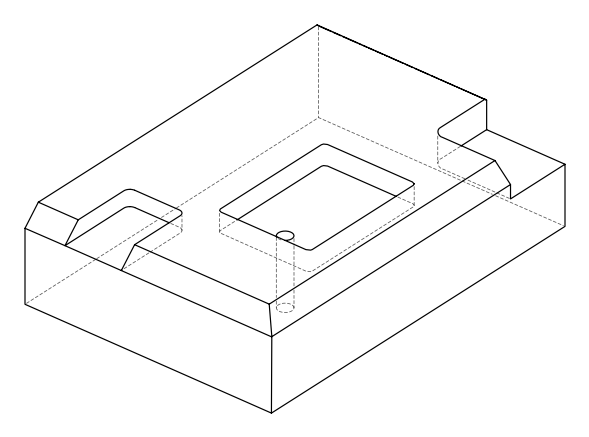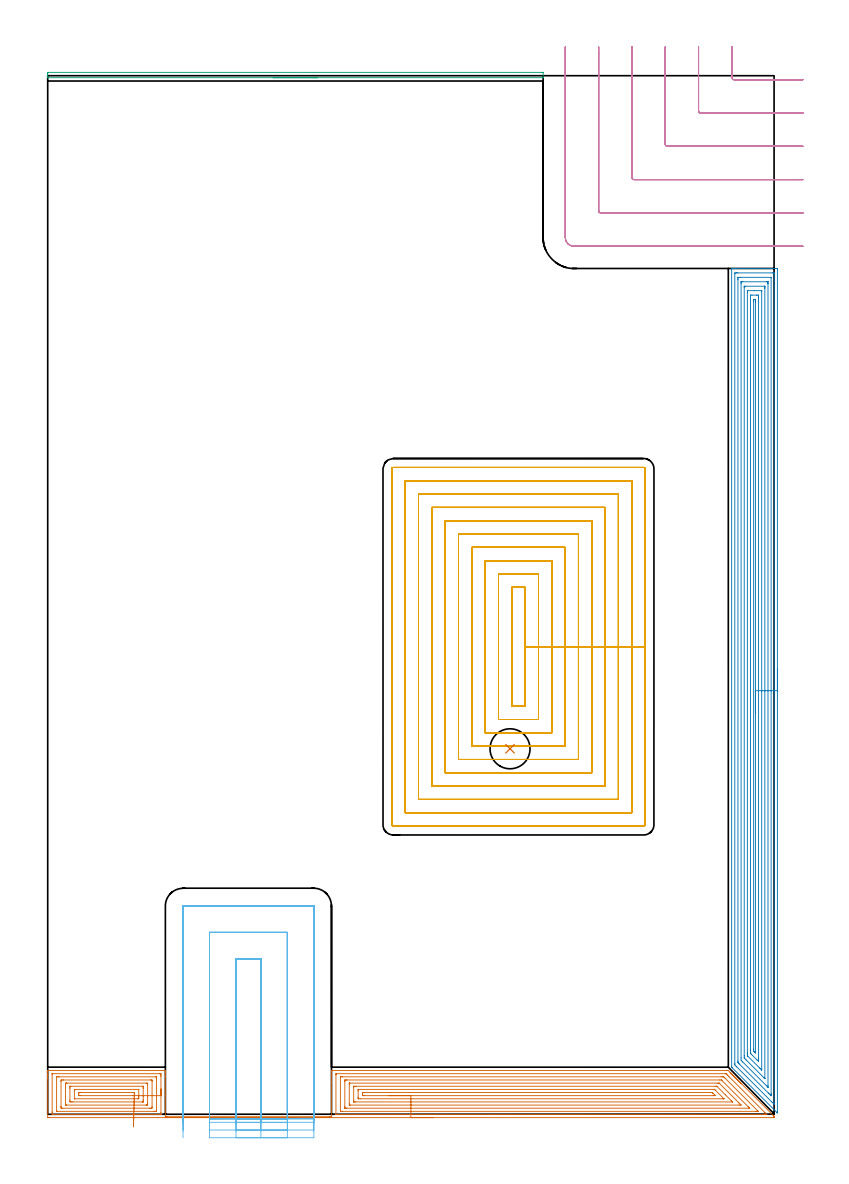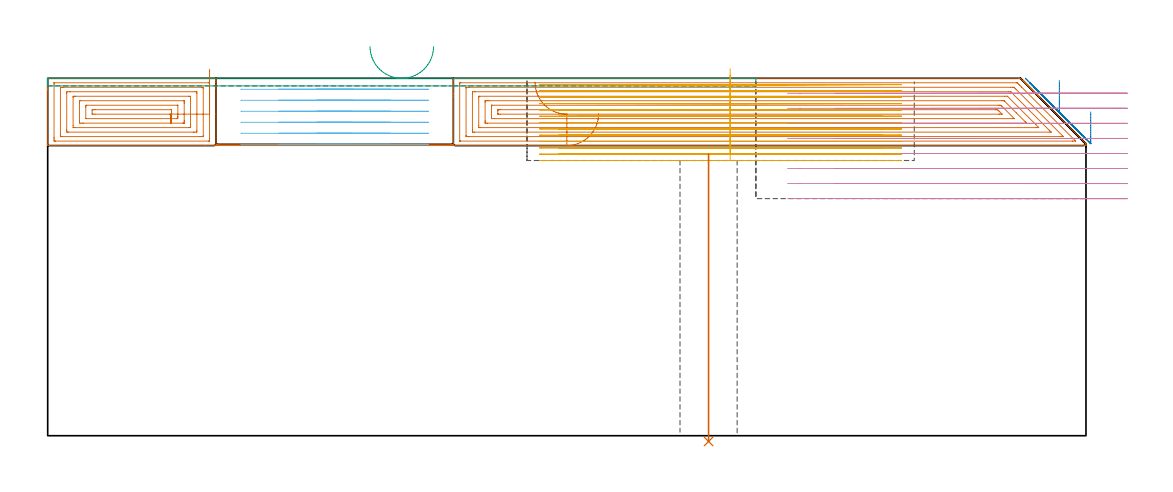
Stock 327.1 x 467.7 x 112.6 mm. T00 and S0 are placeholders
(PLAN: 7 operations, 4 tool changes, 154.2 min)
(1 AREA_MILL | FG_CHAMFER_SURFACE | UGT0205_001 | 16.73 min | 68823 mm3)
(2 AREA_MILL_1 | FG_CHAMFER_SURFACE_1 | UGT0205_001 | 23.94 min | 79563 mm3)
(3 AREA_MILL_2 | FG_CHAMFER_SURFACE_2 | UGT0205_001 | 1.94 min | 655 mm3)
(4 MILL_CORNER_NOTCH_RECTANGULAR | CORNER_NOTCH_RECTANGULAR | UGT0201_094 | Follow Part, ap 5, ae 75% | 12.93 min | 338871 mm3)
(5 MILL_RECTANGULAR_POCKET | POCKET_RECTANGULAR_STRAIGHT | NXT0201_009 | Follow Part, ap 2, ae 75% | 89.58 min | 535143 mm3)
(6 MILL_SLOT | SLOT_PARTIAL_RECTANGULAR | UGT0201_134 | Follow Part, ap 3.975, ae 75% | 8.72 min | 145636 mm3)
(7 INDEXABLE_INSERT_DRILL_THROUGH_HOLE_FROM_SOLID | STEP1HOLE | NXT0302_007 | 0.37 min | 22014 mm3)
(TOOL UGT0205_001 | Chamfer Mill 20 x 3 x 45 deg. | D20 FL50 Z2)
(TOOL UGT0201_094 | End mill 20 mm | D20 FL38 Z4)
(TOOL NXT0201_009 | ENDMILL 8mm [2P460-0800-NA 1630] | D8 FL26 Z6)
(TOOL UGT0201_134 | Carbide End Mill 15.9 | D15.9 FL30 Z4)
(TOOL NXT0302_007 | Index. Insert Drill 18mm [880-D1800L25-05] | D18 PA176 FL90 Z2)
(OP 1 AREA_MILL)
G17 G21 G94 G90
T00 M6
G54
G17 G0 G90 X173.55 Y-1.5 S1061 M3
G43 Z122.6 H0
Z101.4
G94 G1 X173.512 Z100.528 F250.
X173.398 Z99.664
X173.209 Z98.812
X172.947 Z97.98
X172.613 Z97.174
X172.21 Z96.4
X171.742 Z95.664
X171.21 Z94.972
X170.621 Z94.329
X169.978 Z93.74
X169.286 Z93.209
X168.55 Z92.74
X167.776 Z92.337
X166.97 Z92.003
X166.138 Z91.741
X165.286 Z91.552
X164.422 Z91.438
X163.55 Z91.4
X127.82
X127.391 Y-1.498 Z91.398
X127.14 Y-1.5 Z91.4
X53.593
X53.287 Y-1.499 Z91.399
X52.858 Y-1.5 Z91.4
X49.592
X0.611
X0.176 Y-1.495 Z91.403
X0.01 Y-1.492 Z91.406
X0. Y-1.321 Z91.576
Y15.993 Z108.888
Y16.596 Z109.49
Y17.154 Z110.051
Y17.478 Z110.374
Y18.036 Z110.932
Y18.36 Z111.255
Y19.364 Z112.263
X0.007 Y19.694 Z112.585
X0.008 Y19.697 Z112.588
X0.164 Y19.7 Z112.6
X52.84
X52.992 Y19.697 Z112.588
X52.993 Y19.694 Z112.585
X53. Y19.373 Z112.272
Y18.991 Z111.89
Y18.36 Z111.255
Y17.163 Z110.06
Y16.596 Z109.49
Y8.431 Z101.328
Y-1.099 Z91.799
X53.287 Y-1.098 Z91.798
X53.322
X53.56 Y-1.093 Z91.793
X53.603 Y-1.092 Z91.791
X53.65 Y-1.1 Z91.8
X126.906
X127.391 Y-1.096 Z91.796
X127.8 Y-1.098 Z91.798
Y13.951 Z106.844
Y14.759 Z107.658
Y19.242 Z112.141
X127.801 Y19.626 Z112.525
X127.81 Y19.688 Z112.587
X127.835 Y19.695 Z112.595
X128.284 Y19.699 Z112.599
X305.954 Y19.7 Z112.6
X306.487 Y19.704 Z112.591
X306.515 Y19.686 Z112.583
X306.518 Y19.683 Z112.581
X307.254 Y18.948 Z111.844
X307.357 Y18.844 Z111.743
X307.443 Y18.758 Z111.657
X307.548 Y18.654 Z111.55
X307.647 Y18.553 Z111.453
X307.74 Y18.46 Z111.359
X307.842 Y18.36 Z111.256
X307.938 Y18.263 Z111.162
X308.038 Y18.162 Z111.062
X308.136 Y18.066 Z110.962
X308.228 Y17.972 Z110.872
X308.335 Y17.865 Z110.764
X308.43 Y17.772 Z110.668
X308.519 Y17.682 Z110.581
X308.633 Y17.567 Z110.467
X308.724 Y17.478 Z110.374
X308.809 Y17.391 Z110.291
X308.931 Y17.27 Z110.169
X309.018 Y17.184 Z110.08
X309.099 Y17.101 Z110.
X309.228 Y16.972 Z109.871
X309.311 Y16.89 Z109.786
X309.39 Y16.81 Z109.71
X309.526 Y16.674 Z109.574
X309.605 Y16.596 Z109.493
X309.68 Y16.52 Z109.419
X309.824 Y16.377 Z109.276
X309.899 Y16.302 Z109.199
X309.971 Y16.23 Z109.129
X310.121 Y16.079 Z108.978
X310.193 Y16.008 Z108.905
X310.261 Y15.939 Z108.838
X310.419 Y15.782 Z108.681
X310.487 Y15.714 Z108.611
X310.552 Y15.649 Z108.548
X310.716 Y15.484 Z108.383
X310.781 Y15.42 Z108.317
X310.842 Y15.358 Z108.257
X311.014 Y15.187 Z108.086
X311.075 Y15.126 Z108.023
X311.133 Y15.068 Z107.967
X311.312 Y14.889 Z107.788
X311.369 Y14.832 Z107.729
X311.423 Y14.777 Z107.676
X311.609 Y14.591 Z107.49
X311.663 Y14.539 Z107.435
X311.714 Y14.487 Z107.386
X311.907 Y14.294 Z107.193
X311.957 Y14.245 Z107.142
X312.004 Y14.197 Z107.095
X312.204 Y13.996 Z106.895
X312.251 Y13.951 Z106.848
X312.294 Y13.906 Z106.805
X312.502 Y13.698 Z106.597
X326.95 Y-0.748 Z92.149
X327.085 Y-0.885 Z92.012
X327.099 Y-0.906 Z91.99
X327.1 Y-1.224 Z91.676
Y-1.493 Z91.407
X327.007 Y-1.5 Z91.4
X163.55
Y-0.086 Z92.814
X130.069 Y-0.085 Z92.815
X129.993
X129.869 Y-0.081 Z92.819
X129.814 Y-0.079 Z92.821
X129.808 Y-0.049 Z92.851
X129.804 Y-0.013 Z92.887
X129.801 Y0.105 Z93.005
Y17.744 Z110.644
X129.805 Y18.01 Z110.91
X129.81 Y18.187 Z111.087
X129.823 Y18.278 Z111.178
X130.146 Y18.284 Z111.184
X305.138 Y18.285 Z111.185
X305.341 Y18.281 Z111.181
X305.439 Y18.279 Z111.179
X305.621 Y18.117 Z111.017
X305.955 Y17.793 Z110.693
X306.271 Y17.478 Z110.378
X306.847 Y16.903 Z109.803
X323.028 Y0.722 Z93.622
X323.811 Y-0.064 Z92.836
X323.813 Y-0.074 Z92.826
X323.811 Y-0.079 Z92.821
X323.731 Y-0.081 Z92.819
X322.918 Y-0.085 Z92.815
X322.843 Y-0.086 Z92.814
X163.55
Y1.328 Z94.228
X132.748 Y1.329 Z94.229
X132.131 Y1.331 Z94.231
X131.855 Y1.334 Z94.234
X131.824 Y1.335 Z94.235
X131.81 Y1.441 Z94.341
X131.803 Y1.549 Z94.449
X131.801 Y1.604 Z94.504
X131.8 Y16.65 Z109.55
X131.802 Y16.705 Z109.605
X131.808 Y16.813 Z109.713
X131.813 Y16.865 Z109.765
X131.822 Y16.866 Z109.766
X131.855 Y16.868 Z109.768
X132.471 Y16.87 Z109.77
X132.748
X303.276 Y16.871 Z109.771
X303.894 Y16.868 Z109.768
X304.169 Y16.864 Z109.764
X304.433 Y16.856 Z109.756
X304.699 Y16.596 Z109.496
X305.062 Y16.238 Z109.138
X319.696 Y1.604 Z94.504
X319.81 Y1.488 Z94.388
X319.898 Y1.395 Z94.295
X319.947 Y1.342 Z94.242
X319.903 Y1.336 Z94.236
X319.623 Y1.331 Z94.231
X319.347 Y1.33 Z94.23
X318.733 Y1.329 Z94.229
X163.55 Y1.328 Z94.228
Y2.743 Z95.643
X134.533
X134.271 Y2.745 Z95.645
X133.849 Y2.75 Z95.65
X133.81 Y2.755 Z95.655
X133.807 Y2.815 Z95.715
X133.803 Y2.947 Z95.847
X133.8 Y3.21 Z96.11
Y3.368 Z96.268
X133.801 Y14.832 Z107.732
X133.806 Y15.195 Z108.095
X133.81 Y15.375 Z108.275
X133.821 Y15.449 Z108.349
X133.907 Y15.451 Z108.351
X134.533 Y15.455 Z108.355
X134.795 Y15.456 Z108.356
X302.644 Y15.457 Z108.357
X303.276 Y15.454 Z108.354
X303.366 Y15.452 Z108.352
X303.388 Y15.45 Z108.35
X303.412 Y15.431 Z108.331
X303.461 Y15.386 Z108.286
X303.649 Y15.201 Z108.101
X315.484 Y3.368 Z96.268
X315.776 Y3.074 Z95.974
X316.084 Y2.756 Z95.656
X316.089 Y2.748 Z95.648
X316.081 Y2.747 Z95.647
X316.039 Y2.744 Z95.644
X315.951 Y2.743 Z95.643
X315.776
X163.55
Y4.157 Z97.057
X136.225
X136.038 Y4.159 Z97.059
X135.913 Y4.161 Z97.061
X135.819 Y4.164 Z97.064
X135.81 Y4.178 Z97.078
X135.808 Y4.249 Z97.149
X135.801 Y4.761 Z97.661
X135.8 Y13.581 Z106.481
X135.804 Y13.951 Z106.851
X135.807 Y14.014 Z106.914
X135.809 Y14.026 Z106.926
X135.829 Y14.035 Z106.935
X135.95 Y14.038 Z106.938
X136.134 Y14.041 Z106.941
X301.491 Y14.043 Z106.943
X302.292 Y14.041 Z106.941
X302.335 Y14.038 Z106.938
X302.355 Y14.035 Z106.935
X302.383 Y14.014 Z106.914
X302.45 Y13.951 Z106.851
X311.312 Y5.09 Z97.99
X312.149 Y4.249 Z97.149
X312.204 Y4.19 Z97.09
X312.213 Y4.163 Z97.063
X311.312 Y4.157 Z97.057
X163.55
Y5.571 Z98.471
X138.552
X138.105 Y5.572 Z98.472
X137.956 Y5.574 Z98.474
X137.837 Y5.578 Z98.478
X137.81 Y5.58 Z98.48
X137.806 Y5.627 Z98.527
X137.803 Y5.712 Z98.612
X137.801 Y6.013 Z98.913
X137.8 Y6.314 Z99.214
Y12.187 Z105.087
X137.802 Y12.486 Z105.386
X137.807 Y12.588 Z105.488
X137.81 Y12.619 Z105.519
X137.828 Y12.621 Z105.521
X137.882 Y12.624 Z105.524
X138.105 Y12.626 Z105.526
X138.551 Y12.628 Z105.528
X138.997
X300.598
X301.045 Y12.627 Z105.527
X301.266 Y12.623 Z105.523
X301.317 Y12.622 Z105.522
X301.393 Y12.553 Z105.453
X301.491 Y12.46 Z105.36
X305.161 Y8.791 Z101.691
X307.939 Y6.013 Z98.913
X308.132 Y5.819 Z98.719
X308.257 Y5.691 Z98.591
X308.352 Y5.589 Z98.489
X308.362 Y5.575 Z98.475
X308.361 Y5.574 Z98.474
X308.337 Y5.573 Z98.473
X308.188 Y5.571 Z98.471
X163.55
Y6.985 Z99.885
X140.692
X139.89 Y6.988 Z99.888
X139.838 Y6.99 Z99.89
X139.817 Y6.991 Z99.891
X139.81 Y7.153 Z100.053
X139.803 Y7.509 Z100.409
X139.8 Y7.688 Z100.588
Y10.601 Z103.501
X139.802 Y10.78 Z103.68
X139.809 Y11.137 Z104.037
X139.813 Y11.209 Z104.109
X139.817 Y11.21 Z104.11
X139.84 Y11.212 Z104.112
X139.89 Y11.213 Z104.113
X139.983
X299.705 Y11.214 Z104.114
X299.797 Y11.213 Z104.113
X300.196 Y11.208 Z104.108
X300.297 Y11.194 Z104.094
X300.43 Y11.066 Z103.966
X300.598 Y10.904 Z103.804
X304.416 Y7.086 Z99.986
X304.456 Y7.045 Z99.945
X304.494 Y7.001 Z99.901
X304.5 Y6.991 Z99.891
X304.498 Y6.989 Z99.889
X304.463 Y6.988 Z99.888
X304.169 Y6.986 Z99.886
X304.078 Y6.985 Z99.885
X163.55
Y8.4 Z101.3
X142.569
X141.936 Y8.402 Z101.302
X141.851 Y8.404 Z101.304
X141.826 Y8.406 Z101.306
X141.807 Y8.53 Z101.43
X141.804 Y8.659 Z101.559
X141.8 Y9.418 Z102.318
X141.801 Y9.541 Z102.441
X141.806 Y9.731 Z102.631
X141.81 Y9.777 Z102.677
X141.816 Y9.792 Z102.692
X141.872 Y9.794 Z102.694
X142.046 Y9.797 Z102.697
X142.308 Y9.799 Z102.699
X142.569
X298.55 Y9.8 Z102.7
X298.812 Y9.799 Z102.699
X299.075 Y9.796 Z102.696
X299.245 Y9.793 Z102.693
X299.332 Y9.711 Z102.611
X299.509 Y9.541 Z102.441
X299.705 Y9.348 Z102.248
X300.393 Y8.659 Z101.559
X300.598 Y8.451 Z101.351
X300.636 Y8.405 Z101.305
X300.633 Y8.404 Z101.304
X300.598 Y8.403 Z101.303
X299.967 Y8.4 Z101.3
X299.705
X163.55
X162.678 Z101.338
X161.814 Z101.451
X160.962 Z101.64
X160.13 Z101.903
X159.324 Z102.236
X158.55 Z102.639
X157.814 Z103.108
X157.122 Z103.639
X156.479 Z104.228
X155.89 Z104.872
X155.358 Z105.564
X154.89 Z106.3
X154.487 Z107.073
X154.153 Z107.879
X153.891 Z108.711
X153.702 Z109.563
X153.588 Z110.428
X153.55 Z111.3
G0 Z122.6
X51.
Z115.442
G1 Y8.989 Z114.798
Y9.52 Z114.106
Y9.989 Z113.371
Y10.392 Z112.597
Y10.725 Z111.791
Y10.988 Z110.959
Y11.177 Z110.107
Y11.29 Z109.242
Y11.328 Z108.371
Y11.29 Z107.499
Y11.177 Z106.634
Y10.988 Z105.782
Y10.725 Z104.95
Y10.392 Z104.144
Y9.989 Z103.371
Y9.52 Z102.635
Y8.989 Z101.943
Y8.4 Z101.3
X50.999 Y0.722 Z93.622
X50.998 Y0.337 Z93.237
X50.99 Y-0.051 Z92.849
X50.983 Y-0.08 Z92.82
X50.965 Y-0.081 Z92.819
X50.915 Y-0.084 Z92.816
X50.813 Y-0.085 Z92.815
X50.608 Y-0.086 Z92.814
X2.396 Y-0.085 Z92.815
X2.32 Y-0.084 Z92.816
X2.026 Y-0.079 Z92.821
X2.01 Y0.016 Z92.916
X2.003 Y0.228 Z93.128
X2.001 Y0.722 Z93.622
X2. Y1.113 Z94.013
X2.001 Y17.869 Z110.769
X2.008 Y18.26 Z111.16
X2.01 Y18.28 Z111.18
X2.015 Y18.282 Z111.182
X2.039 Y18.284 Z111.184
X2.09 Y18.285 Z111.185
X2.192 Y18.286 Z111.186
X50.608 Y18.285 Z111.185
X50.685 Y18.284 Z111.184
X50.977 Y18.279 Z111.179
X50.99 Y18.184 Z111.084
X50.997 Y17.977 Z110.877
X50.999 Y17.478 Z110.378
X51. Y17.091 Z109.991
Y8.4 Z101.3
X49.
X48.999 Y1.604 Z94.504
X48.998 Y1.431 Z94.331
X48.992 Y1.371 Z94.271
X48.987 Y1.335 Z94.235
X48.961 Y1.334 Z94.234
X48.823 Y1.331 Z94.231
X48.208 Y1.329 Z94.229
X47.93
X4.46
X4.182 Y1.331 Z94.231
X4.089 Y1.332 Z94.232
X4.024 Y1.335 Z94.235
X4.01 Y1.425 Z94.325
X4.005 Y1.604 Z94.504
X4.001 Y1.782 Z94.682
Y16.596 Z109.496
X4.003 Y16.773 Z109.673
X4.01 Y16.835 Z109.735
X4.016 Y16.865 Z109.765
X4.043 Y16.866 Z109.766
X4.182 Y16.869 Z109.769
X4.796 Y16.871 Z109.771
X5.075
X48.545
X48.823 Y16.869 Z109.769
X48.915 Y16.868 Z109.768
X48.981 Y16.865 Z109.765
X48.99 Y16.771 Z109.671
X48.996 Y16.596 Z109.496
X48.999 Y16.422 Z109.322
X49. Y8.4 Z101.3
X47.
X46.999 Y3.368 Z96.268
X46.99 Y2.945 Z95.845
X46.978 Y2.75 Z95.65
X46.774 Y2.746 Z95.646
X46.144 Y2.743 Z95.643
X45.884
X6.6
X6.122 Y2.747 Z95.647
X6.014 Y2.75 Z95.65
X6.008 Y2.938 Z95.838
X6. Y3.335 Z96.235
Y3.368 Z96.268
X6.001 Y14.832 Z107.732
X6.01 Y15.257 Z108.157
X6.026 Y15.45 Z108.35
X6.231 Y15.454 Z108.354
X6.86 Y15.457 Z108.357
X7.121
X46.405
X46.881 Y15.453 Z108.353
X46.99 Y15.45 Z108.35
X46.995 Y15.261 Z108.161
X47. Y14.869 Z107.769
Y8.4 Z101.3
X45.
Y5.131 Z98.031
X44.999 Y4.499 Z97.399
X44.994 Y4.249 Z97.149
X44.99 Y4.177 Z97.077
X44.733 Y4.164 Z97.064
X44.546 Y4.158 Z97.058
X44.452 Y4.157 Z97.057
X44.359
X8.552
X8.365 Y4.159 Z97.059
X8.01 Y4.165 Z97.065
X8.007 Y4.249 Z97.149
X8. Y4.887 Z97.787
X8.001 Y13.706 Z106.606
X8.006 Y13.951 Z106.851
X8.01 Y14.024 Z106.924
X8.272 Y14.036 Z106.936
X8.459 Y14.042 Z106.942
X8.552 Y14.043 Z106.943
X8.646
X44.452
X44.639 Y14.04 Z106.94
X44.99 Y14.034 Z106.934
X44.993 Y13.951 Z106.851
X45. Y13.317 Z106.217
Y8.4 Z101.3
X43.
Y8.237 Z101.137
Y6.474 Z99.374
X42.998 Y6.013 Z98.913
X42.992 Y5.599 Z98.499
X42.985 Y5.578 Z98.478
X42.964 Y5.575 Z98.475
X42.909 Y5.573 Z98.473
X42.797 Y5.571 Z98.471
X42.573
X11.324 Y5.572 Z98.472
X10.877 Y5.573 Z98.473
X10.432 Y5.578 Z98.478
X10.01 Y5.594 Z98.494
X10.004 Y6.013 Z98.913
X10.001 Y6.439 Z99.339
X10. Y11.731 Z104.631
X10.003 Y12.187 Z105.087
X10.006 Y12.607 Z105.507
X10.018 Y12.622 Z105.522
X10.041 Y12.625 Z105.525
X10.096 Y12.628 Z105.528
X10.208 Y12.629 Z105.529
X10.432
X42.842
X42.921 Y12.628 Z105.528
X42.967 Y12.625 Z105.525
X42.985 Y12.623 Z105.523
X42.99 Y12.607 Z105.507
X42.996 Y12.187 Z105.087
X43. Y11.765 Z104.665
Y8.4 Z101.3
X41.
Y7.777 Z100.677
X40.999 Y7.568 Z100.468
X40.993 Y7.357 Z100.257
X40.978 Y6.992 Z99.892
X40.787 Y6.987 Z99.887
X40.696 Y6.986 Z99.886
X12.217
X12.124 Y6.987 Z99.887
X12.037 Y6.992 Z99.892
X12.009 Y7. Z99.9
X12.004 Y7.015 Z99.915
X12.001 Y7.035 Z99.935
Y10.636 Z103.536
X12.009 Y10.852 Z103.752
X12.026 Y11.208 Z104.108
X12.217 Y11.213 Z104.113
X12.309 Y11.214 Z104.114
X40.787
X40.88 Y11.213 Z104.113
X40.965 Y11.208 Z104.108
X40.991 Y11.2 Z104.1
X40.996 Y11.185 Z104.085
X40.999 Y11.167 Z104.067
X41. Y8.4 Z101.3
X38.995 Y8.452 Z101.352
X38.994 Y8.439 Z101.339
X38.991 Y8.414 Z101.314
X38.987 Y8.407 Z101.307
X38.949 Y8.405 Z101.305
X38.81 Y8.401 Z101.301
X38.634 Y8.4 Z101.3
X38.372
X14.896
X14.262 Y8.403 Z101.303
X14.003 Y8.407 Z101.307
X14. Y8.659 Z101.559
Y9.541 Z102.441
X14.003 Y9.793 Z102.693
X14.635 Y9.799 Z102.699
X14.896 Y9.8 Z102.7
X38.892
X38.924 Y9.799 Z102.699
X38.954 Y9.797 Z102.697
X38.979 Y9.794 Z102.694
X38.99 Y9.759 Z102.659
X39. Y9.543 Z102.443
Y8.661 Z101.561
X38.995 Y8.452 Z101.352
X38.978 Y7.809 Z100.762
X38.96 Y7.117 Z100.231
X38.941 Y6.381 Z99.763
X38.921 Y5.607 Z99.36
X38.9 Y4.802 Z99.026
X38.878 Y3.97 Z98.764
X38.856 Y3.118 Z98.576
X38.834 Y2.254 Z98.462
X38.811 Y1.383 Z98.424
X38.788 Y0.511 Z98.462
X38.766 Y-0.353 Z98.576
X38.744 Y-1.205 Z98.765
X38.722 Y-2.036 Z99.028
X38.701 Y-2.842 Z99.362
X38.681 Y-3.616 Z99.765
X38.662 Y-4.351 Z100.233
X38.644 Y-5.043 Z100.765
X38.628 Y-5.686 Z101.354
G0 Z122.6
M5
M2
(OP 2 AREA_MILL_1)
G17 G21 G94 G90
T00 M6
G54
G17 G0 G90 X328.6 Y200.75 S1061 M3
G43 Z122.6 H0
Z102.
G94 G1 Y200.712 Z101.128 F250.
Y200.598 Z100.264
Y200.409 Z99.412
Y200.147 Z98.58
Y199.813 Z97.774
Y199.41 Z97.
Y198.941 Z96.264
Y198.41 Z95.572
Y197.821 Z94.929
Y197.178 Z94.34
Y196.486 Z93.808
Y195.75 Z93.34
Y194.976 Z92.937
Y194.17 Z92.603
Y193.338 Z92.341
Y192.486 Z92.152
Y191.622 Z92.038
Y190.75 Z92.
Y1.133
X328.599 Y0.78 Z92.001
X328.598 Y0.734 Z92.002
X328.591 Y0.614 Z92.005
X328.507 Y0.695 Z92.091
X328.42 Y0.78 Z92.178
X308.306 Y20.894 Z112.294
X308.036 Y21.167 Z112.558
X308.004 Y21.205 Z112.589
X308. Y21.341 Z112.6
Y380.72
X308.003 Y380.89 Z112.588
X308.036 Y380.892 Z112.556
X308.432 Y380.9 Z112.168
X308.71 Z111.889
X309.424 Z111.171
X310.669 Z109.928
X312.087 Z108.508
X328.063 Z92.534
X328.331 Y380.897 Z92.267
X328.592 Y380.89 Z92.006
X328.599 Y380.627 Z91.999
X328.6 Y190.75 Z92.
X327.186 Z93.414
Y4.793
X327.176 Y4.486 Z93.424
X326.85 Y4.803 Z93.75
X326.288 Y5.362 Z94.312
X325.953 Y5.697 Z94.647
X310.312 Y21.338 Z110.288
X309.863 Y21.788 Z110.737
X309.424 Y22.237 Z111.176
X309.414 Y22.682 Z111.186
Y22.692
Y378.495
X309.424 Y378.89 Z111.176
X309.902 Y378.898 Z110.698
X310.312 Y378.9 Z110.288
X310.788 Z109.812
X326.288 Z94.312
X326.766 Y378.898 Z93.834
X327.176 Y378.89 Z93.424
X327.185 Y378.485 Z93.415
X327.186 Y378.475 Z93.414
Y190.75
X325.772 Z94.828
X325.771 Y9.273 Z94.829
X325.77 Y8.9 Z94.83
X325.766 Y8.379 Z94.834
X325.765 Y8.354 Z94.835
X325.729 Y8.379 Z94.871
X325.4 Y8.701 Z95.2
X324.827 Y9.273 Z95.773
X324.513 Y9.586 Z96.087
X311.418 Y22.682 Z109.182
X311.2 Y22.903 Z109.4
X310.867 Y23.244 Z109.733
X310.835 Y23.29 Z109.765
X310.833 Y23.352 Z109.767
X310.83 Y23.452 Z109.77
X310.829 Y23.576 Z109.771
Y23.95
Y375.803
X310.83 Y376.176 Z109.77
X310.833 Y376.697 Z109.767
X310.835 Y376.875 Z109.765
X311.007 Y376.892 Z109.593
X311.2 Y376.896 Z109.4
X311.886 Y376.9 Z108.714
X312.087 Z108.513
X325.4 Y376.899 Z95.2
X325.602 Y376.895 Z94.998
X325.735 Y376.89 Z94.865
X325.765 Y376.884 Z94.835
X325.767 Y376.866 Z94.833
X325.769 Y376.822 Z94.831
X325.771 Y376.697 Z94.829
X325.772 Y190.75 Z94.828
X324.357 Z96.243
Y12.848
X324.353 Y12.242 Z96.247
X324.351 Y12.211 Z96.249
X324.35 Y12.21 Z96.25
X324.331 Y12.225 Z96.269
X324.241 Y12.311 Z96.359
X324.062 Y12.488 Z96.538
X323.7 Y12.848 Z96.9
X312.972 Y23.576 Z107.628
X312.25 Y24.306 Z108.35
X312.243 Y25.364 Z108.357
Y374.015
X312.245 Y374.75 Z108.355
X312.248 Y374.857 Z108.352
X312.249 Y374.882 Z108.351
X312.263 Y374.89 Z108.337
X312.316 Y374.893 Z108.284
X312.536 Y374.897 Z108.064
X312.975 Y374.9 Z107.625
X323.625 Z96.975
X324.067 Y374.898 Z96.533
X324.284 Y374.894 Z96.316
X324.336 Y374.89 Z96.264
X324.351 Y374.885 Z96.249
X324.352 Y374.867 Z96.248
X324.355 Y374.797 Z96.245
X324.357 Y374.172 Z96.243
Y374.015
Y190.75
X322.943 Z97.657
Y16.218
X322.942 Y16.149 Z97.658
X322.94 Y16.094 Z97.66
X322.938 Y16.074 Z97.662
X322.903 Y16.105 Z97.697
X322.738 Y16.262 Z97.862
X322.574 Y16.424 Z98.026
X314.529 Y24.47 Z106.071
X313.862 Y25.148 Z106.738
X313.664 Y25.364 Z106.936
X313.661 Y25.567 Z106.939
X313.657 Y26.258 Z106.943
Y26.465
Y372.434
X313.658 Y372.641 Z106.942
X313.661 Y372.779 Z106.939
X313.664 Y372.881 Z106.936
X313.696 Y372.89 Z106.904
X313.862 Y372.895 Z106.738
X314.083 Y372.899 Z106.517
X322.833 Y372.9 Z97.767
X322.892 Y372.898 Z97.708
X322.924 Y372.894 Z97.676
X322.935 Y372.891 Z97.665
X322.937 Y372.847 Z97.663
X322.942 Y372.434 Z97.658
X322.943 Y372.227 Z97.657
Y372.021
Y190.75
X321.529 Z99.071
Y20.324
X321.527 Y20. Z99.073
X321.524 Y19.951 Z99.076
X321.522 Y19.939 Z99.078
X321.518 Y19.941 Z99.082
X321.45 Y20. Z99.15
X320.963 Y20.485 Z99.637
X320.553 Y20.894 Z100.047
X315.191 Y26.258 Z105.409
X315.127 Y26.327 Z105.473
X315.091 Y26.369 Z105.509
X315.078 Y26.403 Z105.522
X315.076 Y26.543 Z105.524
X315.072 Y26.827 Z105.528
X315.071 Y27.152 Z105.529
Y27.722
Y370.116
X315.072 Y370.439 Z105.528
X315.075 Y370.724 Z105.525
X315.078 Y370.866 Z105.522
X315.081 Y370.89 Z105.519
X315.115 Y370.894 Z105.485
X315.182 Y370.898 Z105.418
X318.287 Y370.9 Z102.313
X321.395 Y370.898 Z99.205
X321.513 Y370.892 Z99.087
X321.522 Y370.89 Z99.078
X321.524 Y370.879 Z99.076
X321.527 Y370.841 Z99.073
X321.529 Y370.764 Z99.071
Y190.75
X320.115 Z100.485
Y25.364
X320.113 Y24.47 Z100.487
X320.112 Y24.433 Z100.488
X320.075 Y23.834 Z100.525
X319.429 Y24.47 Z101.171
X317.412 Y26.485 Z103.188
X316.75 Y27.152 Z103.85
X316.525 Y27.384 Z104.075
X316.488 Y28.046 Z104.112
X316.487 Y28.084 Z104.113
X316.485 Y28.94 Z104.115
X316.486 Y368.691 Z104.114
X316.487 Y368.731 Z104.113
X316.492 Y368.81 Z104.108
X316.5 Y368.89 Z104.1
X316.525 Y368.892 Z104.075
X317.167 Y368.899 Z103.433
X319.188 Z101.412
X319.832 Y368.896 Z100.768
X320.075 Y368.89 Z100.525
X320.108 Y368.651 Z100.492
X320.111 Y368.615 Z100.489
X320.115 Y367.757 Z100.485
Y367.718
Y190.75
X318.701 Z101.899
X318.7 Y28.046 Z101.9
X318.699 Y27.786 Z101.901
X318.696 Y27.68 Z101.904
X318.695 Y27.669 Z101.905
X318.688 Y27.671 Z101.912
X318.633 Y27.719 Z101.967
X318.522 Y27.826 Z102.078
X318.3 Y28.046 Z102.3
X318.25 Y28.096 Z102.35
X317.907 Y28.442 Z102.693
X317.902 Y28.94 Z102.698
X317.9 Y29.343 Z102.7
Y365.97
X317.902 Y366.371 Z102.698
X317.907 Y366.864 Z102.693
X318.267 Y366.897 Z102.333
X318.3 Y366.896 Z102.3
X318.693 Y366.864 Z101.907
X318.698 Y366.463 Z101.902
X318.7 Y365.97 Z101.9
Y365.566
X318.701 Y190.75 Z101.899
Y189.878 Z101.938
Y189.013 Z102.051
Y188.162 Z102.24
Y187.33 Z102.503
Y186.524 Z102.836
Y185.75 Z103.239
Y185.014 Z103.708
Y184.322 Z104.239
Y183.679 Z104.828
Y183.089 Z105.472
Y182.558 Z106.164
Y182.09 Z106.899
Y181.687 Z107.673
Y181.353 Z108.479
Y181.091 Z109.311
Y180.902 Z110.163
Y180.788 Z111.028
Y180.75 Z111.899
G0 Z122.6
M5
M2
(OP 3 AREA_MILL_2)
G17 G21 G94 G90
T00 M6
G54
G17 G0 G90 X121.55 Y466.8 S1061 M3
G43 Z122.6 H0
G94 G1 X121.512 Z121.728 F250.
X121.398 Z120.863
X121.209 Z120.012
X120.947 Z119.18
X120.613 Z118.374
X120.21 Z117.6
X119.742 Z116.864
X119.21 Z116.172
X118.621 Z115.529
X117.978 Z114.939
X117.286 Z114.408
X116.55 Z113.94
X115.776 Z113.537
X114.97 Z113.203
X114.138 Z112.941
X113.286 Z112.752
X112.422 Z112.638
X111.55 Z112.6
X0.143
X0.01 Y466.803 Z112.588
X0.002 Y466.904 Z112.488
X0. Y467.01 Z112.389
Y468. Z111.399
Y468.312 Z111.087
Y468.873 Z110.523
Y469.152 Z110.245
X0.003 Y469.191 Z110.205
X0.143 Y469.2 Z110.2
X222.678
X222.957 Y469.197 Z110.203
X223.097 Y469.191 Z110.205
X223.1 Y469.152 Z110.245
Y467.01 Z112.389
X223.098 Y466.904 Z112.488
X223.09 Y466.803 Z112.588
X222.957 Y466.8 Z112.6
X111.55
X110.678 Z112.638
X109.814 Z112.752
X108.962 Z112.941
X108.13 Z113.203
X107.324 Z113.537
X106.55 Z113.94
X105.814 Z114.408
X105.122 Z114.939
X104.479 Z115.529
X103.89 Z116.172
X103.358 Z116.864
X102.89 Z117.6
X102.487 Z118.374
X102.153 Z119.18
X101.891 Z120.012
X101.702 Z120.863
X101.588 Z121.728
X101.55 Z122.6
M5
M2
(OP 4 MILL_CORNER_NOTCH_RECTANGULAR)
G17 G21 G94 G90
T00 M6
G54
G17 G0 G90 X308.1 Y480.7 S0 M3
G43 Z122.6 H0
Z107.862
G94 G1 Y477.7 F250.
Y466.893 F500.
G3 X309.093 Y465.9 R1.
G1 X337.1
X340.1 F250.
G0 Z122.6
X293.1 Y480.7
Z107.862
G1 Y477.7
Y451.894 F500.
G3 X294.094 Y450.9 R1.
G1 X337.1
X340.1 F250.
G0 Z122.6
X278.1 Y480.7
Z107.862
G1 Y477.7
Y436.894 F500.
G3 X279.094 Y435.9 R1.
G1 X337.1
X340.1 F250.
G0 Z122.6
X263.1 Y480.7
Z107.862
G1 Y477.7
Y421.895 F500.
G3 X264.095 Y420.9 R1.
G1 X337.1
X340.1 F250.
G0 Z122.6
X248.1 Y480.7
Z107.862
G1 Y477.7
Y406.895 F500.
G3 X249.095 Y405.9 R1.
G1 X337.1
X340.1 F250.
G0 Z122.6
X233.1 Y480.7
Z107.862
G1 Y477.7
Y394.8 F500.
G3 X237. Y390.9 R3.9
G1 X337.1
X340.1 F250.
G0 Z122.6
X308.1 Y480.7
Z103.125
G1 Y477.7
Y466.893 F500.
G3 X309.093 Y465.9 R1.
G1 X337.1
X340.1 F250.
G0 Z122.6
X293.1 Y480.7
Z103.125
G1 Y477.7
Y451.894 F500.
G3 X294.094 Y450.9 R1.
G1 X337.1
X340.1 F250.
G0 Z122.6
X278.1 Y480.7
Z103.125
G1 Y477.7
Y436.894 F500.
G3 X279.094 Y435.9 R1.
G1 X337.1
X340.1 F250.
G0 Z122.6
X263.1 Y480.7
Z103.125
G1 Y477.7
Y421.895 F500.
G3 X264.095 Y420.9 R1.
G1 X337.1
X340.1 F250.
G0 Z122.6
X248.1 Y480.7
Z103.125
G1 Y477.7
Y406.895 F500.
G3 X249.095 Y405.9 R1.
G1 X337.1
X340.1 F250.
G0 Z122.6
X233.1 Y480.7
Z103.125
G1 Y477.7
Y394.8 F500.
G3 X237. Y390.9 R3.9
G1 X337.1
X340.1 F250.
G0 Z122.6
X308.1 Y480.7
Z98.387
G1 Y477.7
Y466.893 F500.
G3 X309.093 Y465.9 R1.
G1 X337.1
X340.1 F250.
G0 Z122.6
X293.1 Y480.7
Z98.387
G1 Y477.7
Y451.894 F500.
G3 X294.094 Y450.9 R1.
G1 X337.1
X340.1 F250.
G0 Z122.6
X278.1 Y480.7
Z98.387
G1 Y477.7
Y436.894 F500.
G3 X279.094 Y435.9 R1.
G1 X337.1
X340.1 F250.
G0 Z122.6
X263.1 Y480.7
Z98.387
G1 Y477.7
Y421.895 F500.
G3 X264.095 Y420.9 R1.
G1 X337.1
X340.1 F250.
G0 Z122.6
X248.1 Y480.7
Z98.387
G1 Y477.7
Y406.895 F500.
G3 X249.095 Y405.9 R1.
G1 X337.1
X340.1 F250.
G0 Z122.6
X233.1 Y480.7
Z98.387
G1 Y477.7
Y394.8 F500.
G3 X237. Y390.9 R3.9
G1 X337.1
X340.1 F250.
G0 Z122.6
X308.1 Y480.7
Z93.65
G1 Y477.7
Y466.893 F500.
G3 X309.093 Y465.9 R1.
G1 X337.1
X340.1 F250.
G0 Z122.6
X293.1 Y480.7
Z93.65
G1 Y477.7
Y451.894 F500.
G3 X294.094 Y450.9 R1.
G1 X337.1
X340.1 F250.
G0 Z122.6
X278.1 Y480.7
Z93.65
G1 Y477.7
Y436.894 F500.
G3 X279.094 Y435.9 R1.
G1 X337.1
X340.1 F250.
G0 Z122.6
X263.1 Y480.7
Z93.65
G1 Y477.7
Y421.895 F500.
G3 X264.095 Y420.9 R1.
G1 X337.1
X340.1 F250.
G0 Z122.6
X248.1 Y480.7
Z93.65
G1 Y477.7
Y406.895 F500.
G3 X249.095 Y405.9 R1.
G1 X337.1
X340.1 F250.
G0 Z122.6
X233.1 Y480.7
Z93.65
G1 Y477.7
Y394.8 F500.
G3 X237. Y390.9 R3.9
G1 X337.1
X340.1 F250.
G0 Z122.6
X308.1 Y480.7
Z88.912
G1 Y477.7
Y466.893 F500.
G3 X309.093 Y465.9 R1.
G1 X337.1
X340.1 F250.
G0 Z122.6
X293.1 Y480.7
Z88.912
G1 Y477.7
Y451.894 F500.
G3 X294.094 Y450.9 R1.
G1 X337.1
X340.1 F250.
G0 Z122.6
X278.1 Y480.7
Z88.912
G1 Y477.7
Y436.894 F500.
G3 X279.094 Y435.9 R1.
G1 X337.1
X340.1 F250.
G0 Z122.6
X263.1 Y480.7
Z88.912
G1 Y477.7
Y421.895 F500.
G3 X264.095 Y420.9 R1.
G1 X337.1
X340.1 F250.
G0 Z122.6
X248.1 Y480.7
Z88.912
G1 Y477.7
Y406.895 F500.
G3 X249.095 Y405.9 R1.
G1 X337.1
X340.1 F250.
G0 Z122.6
X233.1 Y480.7
Z88.912
G1 Y477.7
Y394.8 F500.
G3 X237. Y390.9 R3.9
G1 X337.1
X340.1 F250.
G0 Z122.6
X308.1 Y480.7
Z84.175
G1 Y477.7
Y466.893 F500.
G3 X309.093 Y465.9 R1.
G1 X337.1
X340.1 F250.
G0 Z122.6
X293.1 Y480.7
Z84.175
G1 Y477.7
Y451.894 F500.
G3 X294.094 Y450.9 R1.
G1 X337.1
X340.1 F250.
G0 Z122.6
X278.1 Y480.7
Z84.175
G1 Y477.7
Y436.894 F500.
G3 X279.094 Y435.9 R1.
G1 X337.1
X340.1 F250.
G0 Z122.6
X263.1 Y480.7
Z84.175
G1 Y477.7
Y421.895 F500.
G3 X264.095 Y420.9 R1.
G1 X337.1
X340.1 F250.
G0 Z122.6
X248.1 Y480.7
Z84.175
G1 Y477.7
Y406.895 F500.
G3 X249.095 Y405.9 R1.
G1 X337.1
X340.1 F250.
G0 Z122.6
X233.1 Y480.7
Z84.175
G1 Y477.7
Y394.8 F500.
G3 X237. Y390.9 R3.9
G1 X337.1
X340.1 F250.
G0 Z122.6
X308.1 Y480.7
Z79.437
G1 Y477.7
Y466.893 F500.
G3 X309.093 Y465.9 R1.
G1 X337.1
X340.1 F250.
G0 Z122.6
X293.1 Y480.7
Z79.437
G1 Y477.7
Y451.894 F500.
G3 X294.094 Y450.9 R1.
G1 X337.1
X340.1 F250.
G0 Z122.6
X278.1 Y480.7
Z79.437
G1 Y477.7
Y436.894 F500.
G3 X279.094 Y435.9 R1.
G1 X337.1
X340.1 F250.
G0 Z122.6
X263.1 Y480.7
Z79.437
G1 Y477.7
Y421.895 F500.
G3 X264.095 Y420.9 R1.
G1 X337.1
X340.1 F250.
G0 Z122.6
X248.1 Y480.7
Z79.437
G1 Y477.7
Y406.895 F500.
G3 X249.095 Y405.9 R1.
G1 X337.1
X340.1 F250.
G0 Z122.6
X233.1 Y480.7
Z79.437
G1 Y477.7
Y394.8 F500.
G3 X237. Y390.9 R3.9
G1 X337.1
X340.1 F250.
G0 Z122.6
X308.1 Y480.7
Z74.7
G1 Y477.7
Y466.893 F500.
G3 X309.093 Y465.9 R1.
G1 X337.1
X340.1 F250.
G0 Z122.6
X293.1 Y480.7
Z74.7
G1 Y477.7
Y451.894 F500.
G3 X294.094 Y450.9 R1.
G1 X337.1
X340.1 F250.
G0 Z122.6
X278.1 Y480.7
Z74.7
G1 Y477.7
Y436.894 F500.
G3 X279.094 Y435.9 R1.
G1 X337.1
X340.1 F250.
G0 Z122.6
X263.1 Y480.7
Z74.7
G1 Y477.7
Y421.895 F500.
G3 X264.095 Y420.9 R1.
G1 X337.1
X340.1 F250.
G0 Z122.6
X248.1 Y480.7
Z74.7
G1 Y477.7
Y406.895 F500.
G3 X249.095 Y405.9 R1.
G1 X337.1
X340.1 F250.
G0 Z122.6
X233.1 Y480.7
Z74.7
G1 Y477.7
Y394.8 F500.
G3 X237. Y390.9 R3.9
G1 X337.1
X340.1 F250.
G0 Z122.6
M5
M2
(OP 5 MILL_RECTANGULAR_POCKET)
G17 G21 G94 G90
T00 M6
G54
G17 G0 G90 X215. Y191.918 S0 M3
G43 Z122.6 H1
Z115.6
G94 G1 Y210.55 Z110.608 F250.
Y237.3 F500.
X209.
Y183.8
X215.
Y210.55
X221.
Y243.3
X203.
Y177.8
X221.
Y210.55
X227.
Y249.3
X197.
Y171.8
X227.
Y210.55
X233.
Y255.3
X191.
Y165.8
X233.
Y210.55
X239.
Y261.3
X185.
Y159.8
X239.
Y210.55
X245.
Y267.3
X179.
Y153.8
X245.
Y210.55
X251.
Y273.3
X173.
Y147.8
X251.
Y210.55
X257.
Y279.3
X167.
Y141.8
X257.
Y210.55
X263.
Y285.3
X161.
Y135.8
X263.
Y210.55
X269.
Y290.7
G3 X268.4 Y291.3 R0.6
G1 X155.6
G3 X155. Y290.7 R0.6
G1 Y130.4
G3 X155.6 Y129.8 R0.6
G1 X268.4
G3 X269. Y130.4 R0.6
G1 Y210.55
Y211.55
G0 X215. Y191.918 Z113.608
G1 Y210.55 Z108.615 F250.
Y237.3 F500.
X209.
Y183.8
X215.
Y210.55
X221.
Y243.3
X203.
Y177.8
X221.
Y210.55
X227.
Y249.3
X197.
Y171.8
X227.
Y210.55
X233.
Y255.3
X191.
Y165.8
X233.
Y210.55
X239.
Y261.3
X185.
Y159.8
X239.
Y210.55
X245.
Y267.3
X179.
Y153.8
X245.
Y210.55
X251.
Y273.3
X173.
Y147.8
X251.
Y210.55
X257.
Y279.3
X167.
Y141.8
X257.
Y210.55
X263.
Y285.3
X161.
Y135.8
X263.
Y210.55
X269.
Y290.7
G3 X268.4 Y291.3 R0.6
G1 X155.6
G3 X155. Y290.7 R0.6
G1 Y130.4
G3 X155.6 Y129.8 R0.6
G1 X268.4
G3 X269. Y130.4 R0.6
G1 Y210.55
Y211.55
G0 X215. Y191.918 Z111.615
G1 Y210.55 Z106.623 F250.
Y237.3 F500.
X209.
Y183.8
X215.
Y210.55
X221.
Y243.3
X203.
Y177.8
X221.
Y210.55
X227.
Y249.3
X197.
Y171.8
X227.
Y210.55
X233.
Y255.3
X191.
Y165.8
X233.
Y210.55
X239.
Y261.3
X185.
Y159.8
X239.
Y210.55
X245.
Y267.3
X179.
Y153.8
X245.
Y210.55
X251.
Y273.3
X173.
Y147.8
X251.
Y210.55
X257.
Y279.3
X167.
Y141.8
X257.
Y210.55
X263.
Y285.3
X161.
Y135.8
X263.
Y210.55
X269.
Y290.7
G3 X268.4 Y291.3 R0.6
G1 X155.6
G3 X155. Y290.7 R0.6
G1 Y130.4
G3 X155.6 Y129.8 R0.6
G1 X268.4
G3 X269. Y130.4 R0.6
G1 Y210.55
Y211.55
G0 X215. Y191.918 Z109.623
G1 Y210.55 Z104.631 F250.
Y237.3 F500.
X209.
Y183.8
X215.
Y210.55
X221.
Y243.3
X203.
Y177.8
X221.
Y210.55
X227.
Y249.3
X197.
Y171.8
X227.
Y210.55
X233.
Y255.3
X191.
Y165.8
X233.
Y210.55
X239.
Y261.3
X185.
Y159.8
X239.
Y210.55
X245.
Y267.3
X179.
Y153.8
X245.
Y210.55
X251.
Y273.3
X173.
Y147.8
X251.
Y210.55
X257.
Y279.3
X167.
Y141.8
X257.
Y210.55
X263.
Y285.3
X161.
Y135.8
X263.
Y210.55
X269.
Y290.7
G3 X268.4 Y291.3 R0.6
G1 X155.6
G3 X155. Y290.7 R0.6
G1 Y130.4
G3 X155.6 Y129.8 R0.6
G1 X268.4
G3 X269. Y130.4 R0.6
G1 Y210.55
Y211.55
G0 X215. Y191.918 Z107.631
G1 Y210.55 Z102.638 F250.
Y237.3 F500.
X209.
Y183.8
X215.
Y210.55
X221.
Y243.3
X203.
Y177.8
X221.
Y210.55
X227.
Y249.3
X197.
Y171.8
X227.
Y210.55
X233.
Y255.3
X191.
Y165.8
X233.
Y210.55
X239.
Y261.3
X185.
Y159.8
X239.
Y210.55
X245.
Y267.3
X179.
Y153.8
X245.
Y210.55
X251.
Y273.3
X173.
Y147.8
X251.
Y210.55
X257.
Y279.3
X167.
Y141.8
X257.
Y210.55
X263.
Y285.3
X161.
Y135.8
X263.
Y210.55
X269.
Y290.7
G3 X268.4 Y291.3 R0.6
G1 X155.6
G3 X155. Y290.7 R0.6
G1 Y130.4
G3 X155.6 Y129.8 R0.6
G1 X268.4
G3 X269. Y130.4 R0.6
G1 Y210.55
Y211.55
G0 X215. Y191.918 Z105.638
G1 Y210.55 Z100.646 F250.
Y237.3 F500.
X209.
Y183.8
X215.
Y210.55
X221.
Y243.3
X203.
Y177.8
X221.
Y210.55
X227.
Y249.3
X197.
Y171.8
X227.
Y210.55
X233.
Y255.3
X191.
Y165.8
X233.
Y210.55
X239.
Y261.3
X185.
Y159.8
X239.
Y210.55
X245.
Y267.3
X179.
Y153.8
X245.
Y210.55
X251.
Y273.3
X173.
Y147.8
X251.
Y210.55
X257.
Y279.3
X167.
Y141.8
X257.
Y210.55
X263.
Y285.3
X161.
Y135.8
X263.
Y210.55
X269.
Y290.7
G3 X268.4 Y291.3 R0.6
G1 X155.6
G3 X155. Y290.7 R0.6
G1 Y130.4
G3 X155.6 Y129.8 R0.6
G1 X268.4
G3 X269. Y130.4 R0.6
G1 Y210.55
Y211.55
G0 X215. Y191.918 Z103.646
G1 Y210.55 Z98.654 F250.
Y237.3 F500.
X209.
Y183.8
X215.
Y210.55
X221.
Y243.3
X203.
Y177.8
X221.
Y210.55
X227.
Y249.3
X197.
Y171.8
X227.
Y210.55
X233.
Y255.3
X191.
Y165.8
X233.
Y210.55
X239.
Y261.3
X185.
Y159.8
X239.
Y210.55
X245.
Y267.3
X179.
Y153.8
X245.
Y210.55
X251.
Y273.3
X173.
Y147.8
X251.
Y210.55
X257.
Y279.3
X167.
Y141.8
X257.
Y210.55
X263.
Y285.3
X161.
Y135.8
X263.
Y210.55
X269.
Y290.7
G3 X268.4 Y291.3 R0.6
G1 X155.6
G3 X155. Y290.7 R0.6
G1 Y130.4
G3 X155.6 Y129.8 R0.6
G1 X268.4
G3 X269. Y130.4 R0.6
G1 Y210.55
Y211.55
G0 X215. Y191.918 Z101.654
G1 Y210.55 Z96.662 F250.
Y237.3 F500.
X209.
Y183.8
X215.
Y210.55
X221.
Y243.3
X203.
Y177.8
X221.
Y210.55
X227.
Y249.3
X197.
Y171.8
X227.
Y210.55
X233.
Y255.3
X191.
Y165.8
X233.
Y210.55
X239.
Y261.3
X185.
Y159.8
X239.
Y210.55
X245.
Y267.3
X179.
Y153.8
X245.
Y210.55
X251.
Y273.3
X173.
Y147.8
X251.
Y210.55
X257.
Y279.3
X167.
Y141.8
X257.
Y210.55
X263.
Y285.3
X161.
Y135.8
X263.
Y210.55
X269.
Y290.7
G3 X268.4 Y291.3 R0.6
G1 X155.6
G3 X155. Y290.7 R0.6
G1 Y130.4
G3 X155.6 Y129.8 R0.6
G1 X268.4
G3 X269. Y130.4 R0.6
G1 Y210.55
Y211.55
G0 X215. Y191.918 Z99.662
G1 Y210.55 Z94.669 F250.
Y237.3 F500.
X209.
Y183.8
X215.
Y210.55
X221.
Y243.3
X203.
Y177.8
X221.
Y210.55
X227.
Y249.3
X197.
Y171.8
X227.
Y210.55
X233.
Y255.3
X191.
Y165.8
X233.
Y210.55
X239.
Y261.3
X185.
Y159.8
X239.
Y210.55
X245.
Y267.3
X179.
Y153.8
X245.
Y210.55
X251.
Y273.3
X173.
Y147.8
X251.
Y210.55
X257.
Y279.3
X167.
Y141.8
X257.
Y210.55
X263.
Y285.3
X161.
Y135.8
X263.
Y210.55
X269.
Y290.7
G3 X268.4 Y291.3 R0.6
G1 X155.6
G3 X155. Y290.7 R0.6
G1 Y130.4
G3 X155.6 Y129.8 R0.6
G1 X268.4
G3 X269. Y130.4 R0.6
G1 Y210.55
Y211.55
G0 X215. Y191.918 Z97.669
G1 Y210.55 Z92.677 F250.
Y237.3 F500.
X209.
Y183.8
X215.
Y210.55
X221.
Y243.3
X203.
Y177.8
X221.
Y210.55
X227.
Y249.3
X197.
Y171.8
X227.
Y210.55
X233.
Y255.3
X191.
Y165.8
X233.
Y210.55
X239.
Y261.3
X185.
Y159.8
X239.
Y210.55
X245.
Y267.3
X179.
Y153.8
X245.
Y210.55
X251.
Y273.3
X173.
Y147.8
X251.
Y210.55
X257.
Y279.3
X167.
Y141.8
X257.
Y210.55
X263.
Y285.3
X161.
Y135.8
X263.
Y210.55
X269.
Y290.7
G3 X268.4 Y291.3 R0.6
G1 X155.6
G3 X155. Y290.7 R0.6
G1 Y130.4
G3 X155.6 Y129.8 R0.6
G1 X268.4
G3 X269. Y130.4 R0.6
G1 Y210.55
Y211.55
G0 X215. Y191.918 Z95.677
G1 Y210.55 Z90.685 F250.
Y237.3 F500.
X209.
Y183.8
X215.
Y210.55
X221.
Y243.3
X203.
Y177.8
X221.
Y210.55
X227.
Y249.3
X197.
Y171.8
X227.
Y210.55
X233.
Y255.3
X191.
Y165.8
X233.
Y210.55
X239.
Y261.3
X185.
Y159.8
X239.
Y210.55
X245.
Y267.3
X179.
Y153.8
X245.
Y210.55
X251.
Y273.3
X173.
Y147.8
X251.
Y210.55
X257.
Y279.3
X167.
Y141.8
X257.
Y210.55
X263.
Y285.3
X161.
Y135.8
X263.
Y210.55
X269.
Y290.7
G3 X268.4 Y291.3 R0.6
G1 X155.6
G3 X155. Y290.7 R0.6
G1 Y130.4
G3 X155.6 Y129.8 R0.6
G1 X268.4
G3 X269. Y130.4 R0.6
G1 Y210.55
Y211.55
G0 X215. Y191.918 Z93.685
G1 Y210.55 Z88.692 F250.
Y237.3 F500.
X209.
Y183.8
X215.
Y210.55
X221.
Y243.3
X203.
Y177.8
X221.
Y210.55
X227.
Y249.3
X197.
Y171.8
X227.
Y210.55
X233.
Y255.3
X191.
Y165.8
X233.
Y210.55
X239.
Y261.3
X185.
Y159.8
X239.
Y210.55
X245.
Y267.3
X179.
Y153.8
X245.
Y210.55
X251.
Y273.3
X173.
Y147.8
X251.
Y210.55
X257.
Y279.3
X167.
Y141.8
X257.
Y210.55
X263.
Y285.3
X161.
Y135.8
X263.
Y210.55
X269.
Y290.7
G3 X268.4 Y291.3 R0.6
G1 X155.6
G3 X155. Y290.7 R0.6
G1 Y130.4
G3 X155.6 Y129.8 R0.6
G1 X268.4
G3 X269. Y130.4 R0.6
G1 Y210.55
Y211.55
G0 X215. Y191.918 Z91.692
G1 Y210.55 Z86.7 F250.
Y237.3 F500.
X209.
Y183.8
X215.
Y210.55
X221.
Y243.3
X203.
Y177.8
X221.
Y210.55
X227.
Y249.3
X197.
Y171.8
X227.
Y210.55
X233.
Y255.3
X191.
Y165.8
X233.
Y210.55
X239.
Y261.3
X185.
Y159.8
X239.
Y210.55
X245.
Y267.3
X179.
Y153.8
X245.
Y210.55
X251.
Y273.3
X173.
Y147.8
X251.
Y210.55
X257.
Y279.3
X167.
Y141.8
X257.
Y210.55
X263.
Y285.3
X161.
Y135.8
X263.
Y210.55
X269.
Y290.7
G3 X268.4 Y291.3 R0.6
G1 X155.6
G3 X155. Y290.7 R0.6
G1 Y130.4
G3 X155.6 Y129.8 R0.6
G1 X268.4
G3 X269. Y130.4 R0.6
G1 Y210.55
Y211.55
G0 Z122.6
M5
M2
(OP 6 MILL_SLOT)
G17 G21 G94 G90
T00 M6
G54
G17 G0 G90 X96.033 Y-2.05 S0 M3
G43 Z122.6 H0
Z109.133
G94 G1 X96.001 Y0.95 F250.
G2 X96. Y1.201 R23.85 F500.
G1 Y70.
X84.8
Y1.201
G2 X84.799 Y0.95 R23.85
G1 X84.767 Y-2.05 F250.
X107.991 Y-2.049 F500.
X107.928 Y0.95 F250.
G2 X107.925 Y1.201 R11.925 F500.
G1 Y81.925
X72.875
Y1.201
G2 X72.872 Y0.95 R11.925
G1 X72.809 Y-2.049 F250.
X119.85 Y-1.799 F500.
Y1.201 F250.
Y93.8 F500.
X119.852 Y93.83
X119.83 Y93.852
X119.8 Y93.85
X61.
X60.97 Y93.852
X60.948 Y93.83
X60.95 Y93.8
Y1.201
Y-1.799 F250.
G0 X96.007 Y-2.05 Z105.667
G1 X96. Y0.95
Y1.003 F500.
Y70.
X84.8
Y1.002
Y0.95
X84.793 Y-2.05 F250.
X107.938 F500.
X107.925 Y0.95 F250.
Y1.003 F500.
Y81.925
X72.875
Y1.002
Y0.95
X72.862 Y-2.05 F250.
X119.85 Y-1.997 F500.
Y1.003 F250.
Y93.8 F500.
X119.852 Y93.83
X119.83 Y93.852
X119.8 Y93.85
X61.
X60.97 Y93.852
X60.948 Y93.83
X60.95 Y93.8
Y1.002
Y-1.998 F250.
G0 X96. Y-2.05 Z102.2
G1 Y0.95
Y70. F500.
X84.8
Y0.95
Y-2.05 F250.
X107.925 F500.
Y0.95 F250.
Y81.925 F500.
X72.875
Y0.95
Y-2.05 F250.
X119.85 F500.
Y0.95 F250.
Y93.8 F500.
X119.852 Y93.83
X119.83 Y93.852
X119.8 Y93.85
X61.
X60.97 Y93.852
X60.948 Y93.83
X60.95 Y93.8
Y0.95
Y-2.05 F250.
G0 X96. Y-3.617 Z98.733
G1 Y-0.617
Y70. F500.
X84.8
Y-0.617
Y-3.617 F250.
X107.925 F500.
Y-0.617 F250.
Y81.925 F500.
X72.875
Y-0.617
Y-3.617 F250.
X119.85 F500.
Y-0.617 F250.
Y93.8 F500.
X119.852 Y93.83
X119.83 Y93.852
X119.8 Y93.85
X61.
X60.97 Y93.852
X60.948 Y93.83
X60.95 Y93.8
Y-0.617
Y-3.617 F250.
G0 Z122.6
X96. Y-7.083
Z95.267
G1 Y-4.083
Y70. F500.
X84.8
Y-4.083
Y-7.083 F250.
X107.925 F500.
Y-4.083 F250.
Y81.925 F500.
X72.875
Y-4.083
Y-7.083 F250.
X119.85 F500.
Y-4.083 F250.
Y93.8 F500.
X119.852 Y93.83
X119.83 Y93.852
X119.8 Y93.85
X61.
X60.97 Y93.852
X60.948 Y93.83
X60.95 Y93.8
Y-4.083
Y-7.083 F250.
G0 Z122.6
X96. Y-10.549
Z91.8
G1 Y-7.549
Y70. F500.
X84.8
Y-7.549
Y-10.549 F250.
X107.925
Y-7.549
Y81.925 F500.
X72.875
Y-7.549
Y-10.549 F250.
X119.85
Y-7.549
Y93.8 F500.
X119.852 Y93.83
X119.83 Y93.852
X119.8 Y93.85
X61.
X60.97 Y93.852
X60.948 Y93.83
X60.95 Y93.8
Y-7.549
Y-10.549 F250.
G0 Z122.6
M5
M2
(OP 7 INDEXABLE_INSERT_DRILL_THROUGH_HOLE_FROM_SOLID)
G17 G21 G94 G90
T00 M6
G54
G17 G0 G90 X208.2 Y164.6 S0 M3
G43 Z122.6 H1
G94 G81 G98 Z-1.814 F250. R88.7
G80
M5
M2
